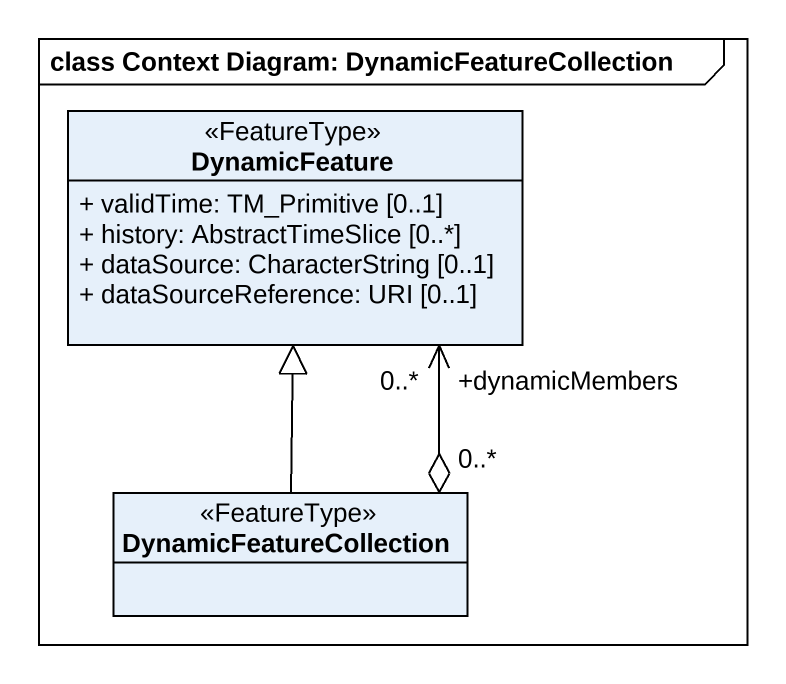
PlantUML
@startuml
mainframe class Context Diagram: DynamicFeatureCollection
hide circle
hide empty members
skinparam classAttributeIconSize 0
class DynamicFeature <<FeatureType>> {
  + validTime: TM_Primitive [0..1]
  + history: AbstractTimeSlice [0..*]
  + dataSource: CharacterString [0..1]
  + dataSourceReference: URI [0..1]
}
class DynamicFeatureCollection <<FeatureType>>
DynamicFeatureCollection -up-|> DynamicFeature
DynamicFeatureCollection "0..*" o-up-> "+dynamicMembers\n0..*" DynamicFeature
@enduml
